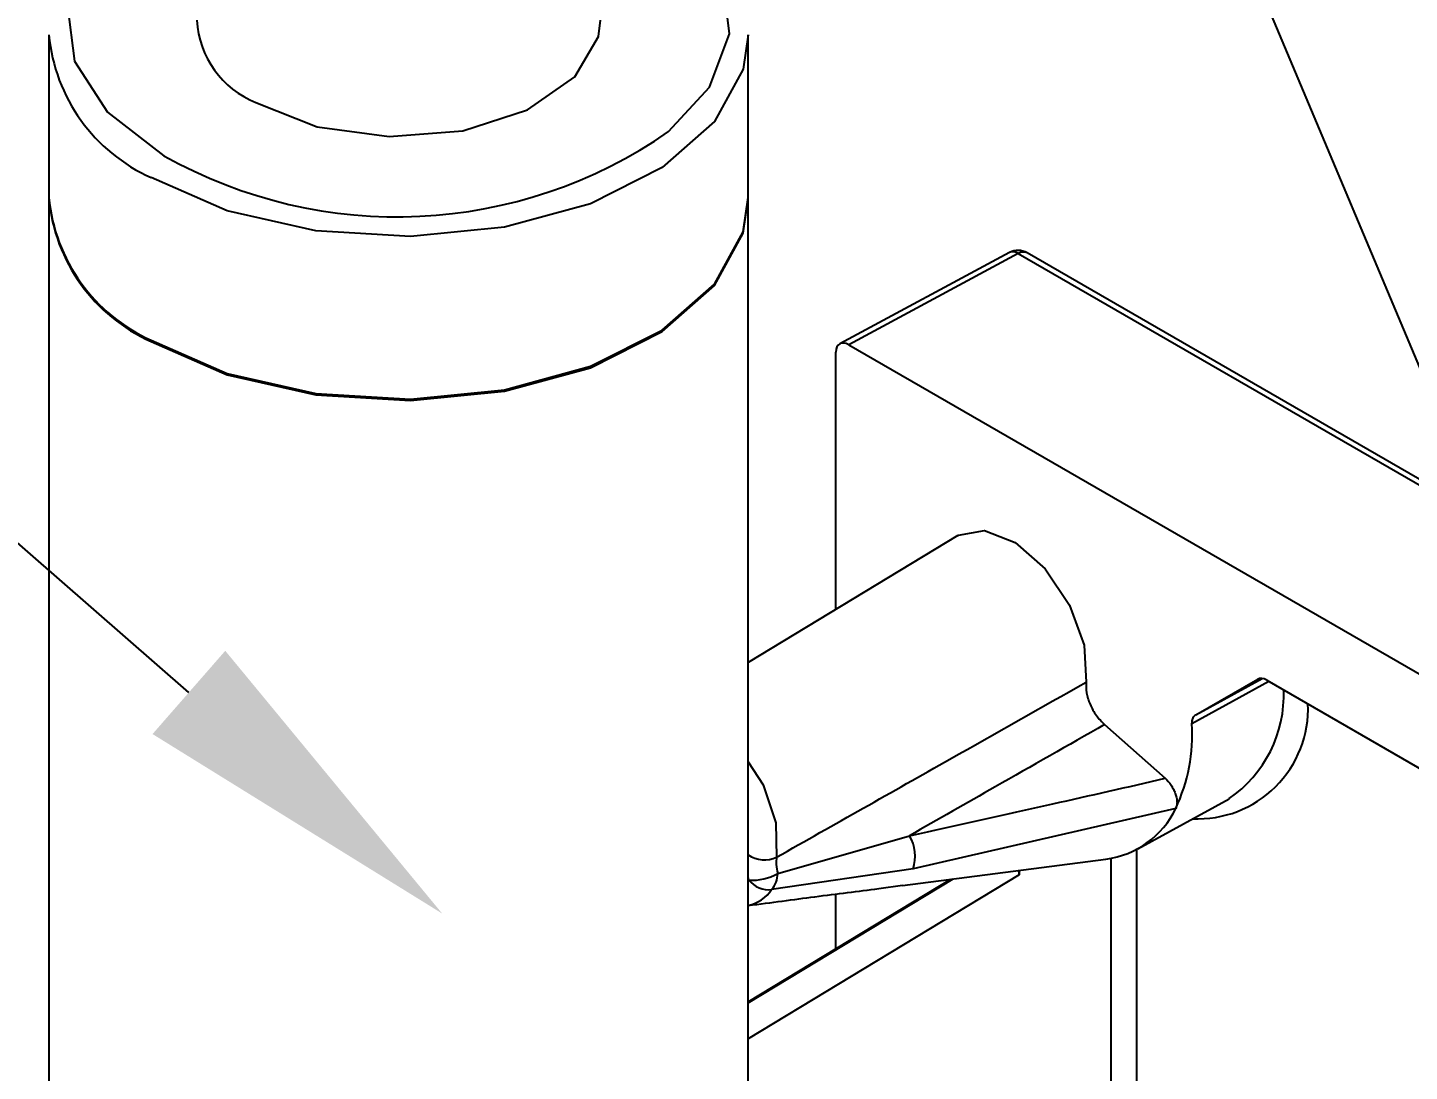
# Model space of a CAD drawing. Extents: x -1.7 to 6.3, y -6.8 to 0.
# Drawn here: x 3.052 to 3.822, y -1.1 to -0.518 of the extents above; entities that cross this region are included whole.
import ezdxf
from ezdxf import colors
from ezdxf.entities.mleader import LeaderData, LeaderLine
from ezdxf.math import Vec2, Vec3

# ---------------------------------------------------------------- set-up
doc = ezdxf.new("R2010")
doc.units = 0
doc.header["$LTSCALE"] = 0.5
doc.header["$MEASUREMENT"] = 0
for name, color, linetype in [('End Cap', 92, 'CONTINUOUS'), ('FAB DWG', 221, 'CONTINUOUS'), ('Mounting', 4, 'CONTINUOUS')]:
    doc.layers.add(name, color=color, linetype=linetype)
doc.styles.get("Standard").update_dxf_attribs({"font": 'arial.ttf'})

msp = doc.modelspace()

# ---------------------------------------------------------------- linework, layer by layer
at = {"layer": 'End Cap', "linetype": 'Continuous', "lineweight": 25, "transparency": 16777216}
for p, q in [((3.59932, -0.64346), (3.50469, -0.69434)), ((3.6042, -0.64404), (3.50963, -0.69489)), ((3.6042, -0.64404), (5.72427, -1.86793)), ((5.72917, -1.8675), (3.6091, -0.64361)), ((3.50252, -0.84245), (3.50252, -0.69899)), ((3.50963, -0.69489), (5.63294, -1.92065)), ((3.57054, -0.80122), (3.45365, -0.87207)), ((3.70311, -0.90137), (3.74021, -0.88099)), ((3.70311, -0.90137), (3.73767, -0.88141)), ((3.7427, -0.88191), (5.39987, -1.83858)), ((3.6523, -0.90675), (3.68607, -0.93669)), ((3.69197, -0.95349), (3.54553, -0.98712)), ((3.67076, -0.97601), (3.72169, -0.94805)), ((3.47003, -0.98982), (3.54349, -0.96872)), ((3.67002, -0.97641), (3.67002, -1.54421)), ((3.53958, -0.99649), (3.65308, -0.9817)), ((3.65593, -1.54414), (3.65593, -0.98125)), ((3.60474, -0.99061), (3.45365, -1.08207)), ((3.45365, -1.06192), (3.56782, -0.99281)), ((3.45365, -1.06144), (3.56658, -0.99297)), ((3.54553, -0.98712), (3.46667, -0.99871)), ((3.60474, -0.988), (3.60474, -0.99061)), ((3.50252, -1.03181), (3.50252, -1.00123)), ((3.52637, -0.99819), (3.53956, -0.99636))]:
    msp.add_line(p, q, dxfattribs=at)
at = {"layer": 'End Cap', "linetype": 'Continuous', "lineweight": 25, "transparency": 16777216, "flags": 128}
for points in [[(3.57054, -0.80122), (3.5709, -0.80101), (3.5854, -0.79847), (3.60248, -0.80511), (3.61923, -0.8198), (3.6328, -0.84004), (3.64087, -0.86238), (3.64207, -0.88301)], [(3.74398, -0.88265), (3.72357, -0.89387), (3.70104, -0.90626)], [(3.45365, -0.92754), (3.46191, -0.94032), (3.46902, -0.96149), (3.46942, -0.98066)]]:
    msp.add_lwpolyline(points, dxfattribs=at)
at = {"layer": 'End Cap', "linetype": 'Continuous', "lineweight": 25, "transparency": 16777216}
for centre, radius, start, end in [((3.60408, -0.65231), 0.01005, 60.00269, 118.26557), ((3.60126, -0.64803), 0.00496, 53.60191, 112.96519), ((3.60703, -0.64813), 0.00498, 65.36022, 124.60414), ((3.68213, -0.89017), 0.0701, 304.35173, 2.28055), ((3.70419, -0.8977), 0.06159, 267.33881, 2.31757), ((3.60394, -0.9121), 0.09728, 334.81674, 3.4394), ((3.64667, -0.93195), 0.05016, 277.34896, 334.56762), ((3.52467, -0.98012), 0.02201, 341.44271, 31.19696), ((3.46265, -0.96629), 0.01588, 235.48198, 295.23871), ((3.43944, -0.9836), 0.01758, 323.8874, 325.84986), ((3.45574, -0.96405), 0.02947, 266.60717, 299.01999), ((3.46495, -0.98492), 0.0139, 217.96713, 277.10215), ((3.45671, -0.98987), 0.01332, 318.38118, 0.18516), ((3.44888, -0.98665), 0.02149, 282.80111, 325.84986)]:
    msp.add_arc(centre, radius, start, end, dxfattribs=at)
for centre, major_axis, ratio, start_param, end_param in [((3.50963, -0.70309), (-0.00503, 0.00871), 0.577206, 5.498003, 7.06853), ((3.7427, -0.89012), (-0.00502, 0.00871), 0.577309, 5.498058, 6.283329), ((3.59763, -0.98651), (-0.00502, 0.00871), 0.577806, 3.928176, 4.22365)]:
    msp.add_ellipse(centre, major_axis=major_axis, ratio=ratio, start_param=start_param, end_param=end_param, dxfattribs=at)
for points, knots in [([(3.46942, -0.98066), (3.50165, -0.96244), (3.55921, -0.92991), (3.61675, -0.89734), (3.64207, -0.88301)], [0, 0, 0, 0, 0.56, 1, 1, 1, 1]), ([(3.64207, -0.88301), (3.64201, -0.88494), (3.6419, -0.88879), (3.64403, -0.89546), (3.64754, -0.90189), (3.65072, -0.90513), (3.6523, -0.90675)], [0, 0, 0, 0, 0.249796, 0.499616, 0.749456, 1, 1, 1, 1]), ([(3.70104, -0.90626), (3.70107, -0.90551), (3.70111, -0.90428), (3.70163, -0.90292), (3.70225, -0.90197), (3.70283, -0.90157), (3.70311, -0.90137)], [0, 0, 0, 0, 0.33967, 0.559862, 0.780039, 1, 1, 1, 1]), ([(3.6523, -0.90675), (3.632, -0.91832), (3.59573, -0.93898), (3.55945, -0.95964), (3.54349, -0.96872)], [0, 0, 0, 0, 0.56, 1, 1, 1, 1]), ([(3.54349, -0.96872), (3.57016, -0.96283), (3.61778, -0.95232), (3.6652, -0.94147), (3.68607, -0.93669)], [0, 0, 0, 0, 0.559999, 1, 1, 1, 1]), ([(3.68607, -0.93669), (3.68723, -0.93788), (3.68897, -0.93967), (3.69074, -0.94271), (3.69178, -0.94508), (3.69248, -0.94749), (3.69275, -0.94977), (3.69263, -0.95187), (3.69219, -0.95295), (3.69197, -0.95349)], [0, 0, 0, 0, 0.24897, 0.373538, 0.499233, 0.623545, 0.749589, 0.87405, 1, 1, 1, 1]), ([(3.46942, -0.98066), (3.46926, -0.98201), (3.46895, -0.9848), (3.46966, -0.98811), (3.47003, -0.98982)], [0, 0, 0, 0, 0.483304, 1, 1, 1, 1]), ([(3.45365, -1.00766), (3.46641, -1.00595), (3.49286, -1.00242), (3.5149, -0.99964), (3.52637, -0.99819)], [0.0385655, 0.0385655, 0.0385655, 0.0385655, 0.4999618, 1, 1, 1, 1])]:
    msp.add_open_spline(points, degree=3, knots=knots, dxfattribs=at)
msp.add_open_spline([(3.45399, -0.99347), (3.45388, -0.99294), (3.45376, -0.99242), (3.45365, -0.99189)], degree=3, dxfattribs=at)
at = {"layer": 'Mounting', "linetype": 'Continuous', "lineweight": 25, "transparency": 16777216}
for p, q in [((3.06365, -0.52209), (3.06365, -0.61274)), ((3.45365, -0.61274), (3.45365, -0.52209)), ((3.06365, -0.61355), (3.06365, -1.54044)), ((3.45365, -1.54044), (3.45365, -0.61355))]:
    msp.add_line(p, q, dxfattribs=at)
at = {"layer": 'Mounting', "linetype": 'Continuous', "lineweight": 25, "transparency": 16777216, "flags": 128}
for points in [[(3.13892, -0.43253), (3.11055, -0.44994), (3.08531, -0.47661), (3.07412, -0.50631), (3.07787, -0.53662), (3.09628, -0.56509), (3.12783, -0.58942)], [(3.40918, -0.57599), (3.43198, -0.55124), (3.44318, -0.52154), (3.43942, -0.49123), (3.42102, -0.46275), (3.38946, -0.43842), (3.3769, -0.43181)], [(3.1791, -0.55983), (3.21321, -0.57332), (3.25345, -0.57878), (3.2944, -0.57549), (3.33052, -0.56387), (3.35693, -0.54552), (3.37007, -0.52289), (3.37115, -0.51392)], [(3.45365, -0.52209), (3.45081, -0.54121), (3.43475, -0.57042), (3.40562, -0.59605), (3.36559, -0.6162), (3.31764, -0.62936), (3.2653, -0.63457), (3.21248, -0.63143), (3.16308, -0.62019), (3.12076, -0.60167)], [(3.12076, -0.69232), (3.16308, -0.71084), (3.21248, -0.72208), (3.2653, -0.72521), (3.31764, -0.72001), (3.36559, -0.70684), (3.40562, -0.6867), (3.43475, -0.66107), (3.45081, -0.63186), (3.45365, -0.61274)], [(3.12076, -0.69313), (3.16308, -0.71165), (3.21248, -0.7229), (3.2653, -0.72603), (3.31764, -0.72082), (3.36559, -0.70766), (3.40562, -0.68752), (3.43475, -0.66189), (3.45081, -0.63267), (3.45365, -0.61355)]]:
    msp.add_lwpolyline(points, dxfattribs=at)
at = {"layer": 'Mounting', "linetype": 'Continuous', "lineweight": 25, "transparency": 16777216}
for centre, radius, start, end in [((3.19897, -0.51079), 0.05292, 183.39461, 247.93893), ((3.16035, -0.51297), 0.09713, 185.38678, 245.94676), ((3.25782, -0.35887), 0.26467, 240.58515, 304.88204), ((3.16035, -0.60362), 0.09713, 185.38678, 245.94676), ((3.16035, -0.60443), 0.09713, 185.38678, 245.94676)]:
    msp.add_arc(centre, radius, start, end, dxfattribs=at)

# ---------------------------------------------------------------- leaders
at = {"layer": 'FAB DWG', "transparency": 16777216}
ml = msp.add_multileader_mtext('Standard', dxfattribs=at)
ml.set_content('HW00111', color=256)
ml.set_leader_properties()
ml.build(insert=Vec2(0, 0))
ml.multileader.update_dxf_attribs({"dogleg_length": 0.23389, "arrow_head_size": 0.1875})
ctx = ml.context
ctx.base_point, ctx.char_height, ctx.arrow_head_size, ctx.landing_gap_size, ctx.plane_origin = Vec3(0.92293, -0.26945), 0.1875, 0.1875, 0.09, Vec3(2.9285, -0.89477)
ctx.text_align_type = 2
notes = []
notes.append((ctx, [(1, (1, 1, 0), (2.43253, -0.26945), (-1, 0), 0.23389, [(0, [(3.28296, -1.01212)], 0, [])])]))
ctx.mtext.insert, ctx.mtext.width, ctx.mtext.defined_height, ctx.mtext.alignment, ctx.mtext.flow_direction = Vec3(2.10864, -0.1741), 2.3076853, 0.42602, 3, 5
ml = msp.add_multileader_mtext('Standard', dxfattribs=at)
ml.set_content('CS00286 (x1)\\PHW00814 (x2)', color=256)
ml.set_leader_properties()
ml.build(insert=Vec2(0, 0))
ml.multileader.update_dxf_attribs({"dogleg_length": 0.23389, "arrow_head_size": 0.1875})
ctx = ml.context
ctx.base_point, ctx.char_height, ctx.arrow_head_size, ctx.landing_gap_size, ctx.plane_origin = Vec3(3.90342, -0.33046), 0.1875, 0.1875, 0.09, Vec3(5.10896, -1.5907)
notes.append((ctx, [(0, (1, 1, 0), (3.66953, -0.33046), (1, 0), 0.23389, [(0, [(4.32278, -1.88485)], 0, [])])]))
ctx.mtext.insert, ctx.mtext.width, ctx.mtext.defined_height, ctx.mtext.flow_direction = Vec3(3.99342, -0.20915), 2.3076853, 0.42602, 5
ml = msp.add_multileader_mtext('Standard', dxfattribs=at)
ml.set_content('1/4-20 BOLT FOR GRIPPER', color=256)
ml.set_leader_properties()
ml.build(insert=Vec2(0, 0))
ml.multileader.update_dxf_attribs({"dogleg_length": 0.23389, "arrow_head_size": 0.1875})
ctx = ml.context
ctx.base_point, ctx.char_height, ctx.arrow_head_size, ctx.landing_gap_size, ctx.plane_origin = Vec3(0.00687, -0.64719), 0.1875, 0.1875, 0.09, Vec3(2.88254, -1.91141)
ctx.text_align_type = 2
notes.append((ctx, [(1, (1, 1, 0), (2.5142, -0.64719), (-1, 0), 0.23389, [(0, [(3.237, -2.02875)], 0, [])])]))
ctx.mtext.insert, ctx.mtext.width, ctx.mtext.defined_height, ctx.mtext.alignment, ctx.mtext.flow_direction = Vec3(2.19032, -0.55184), 2.2602942, 0.42602, 3, 5
for ctx, leaders in notes:
    for number, flags, end, landing, length, lines in leaders:
        leader = LeaderData()
        leader.index, (leader.has_last_leader_line, leader.has_dogleg_vector, leader.attachment_direction) = number, flags
        leader.last_leader_point, leader.dogleg_vector, leader.dogleg_length = Vec3(end), Vec3(landing), length
        for number, points, colour, breaks in lines:
            line = LeaderLine()
            line.index, line.vertices, line.color, line.breaks = number, Vec3.list(points), colors.encode_raw_color(colour), breaks
            leader.lines.append(line)
        ctx.leaders.append(leader)

doc.saveas('drawing.dxf')
